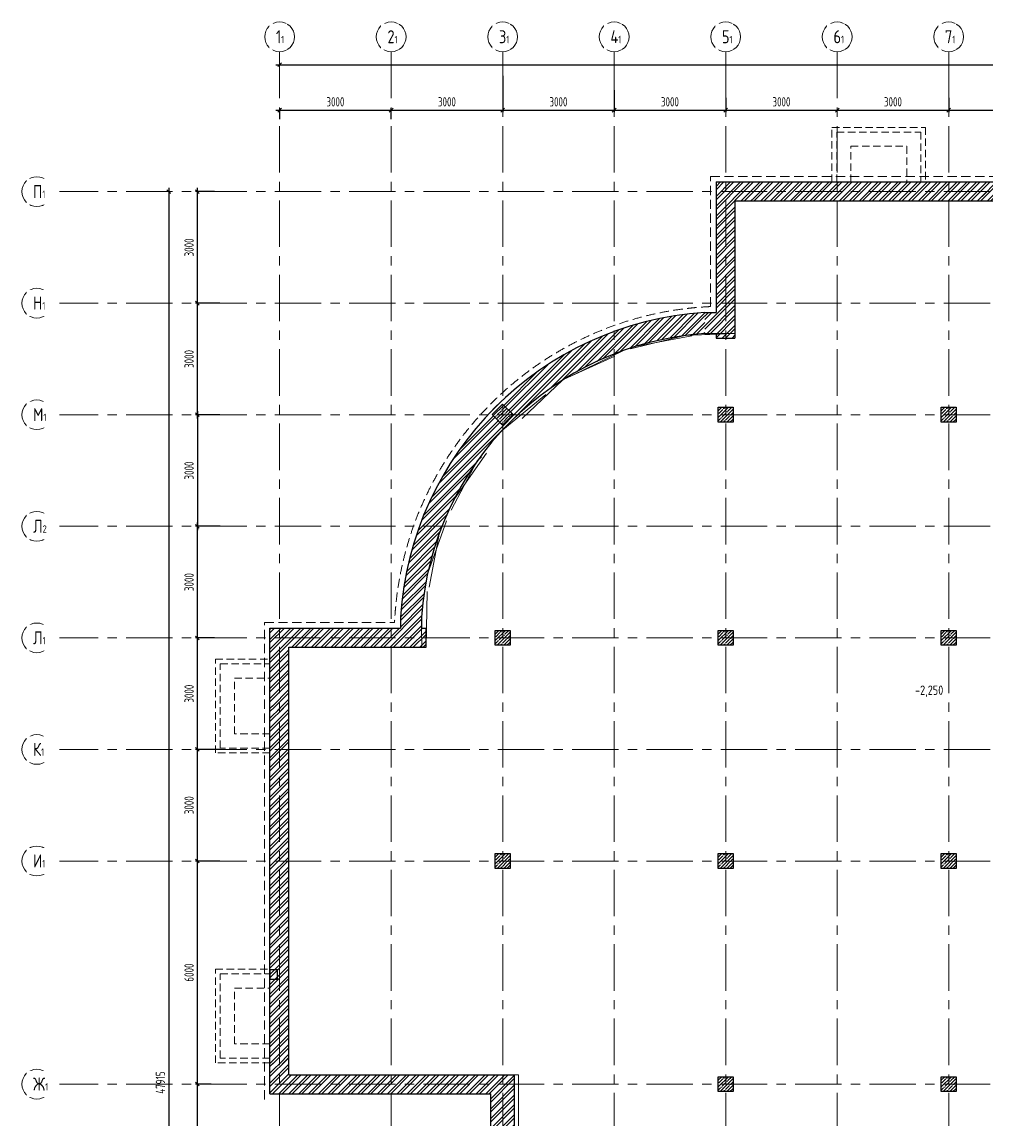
# Model space of a CAD drawing. Header units: millimetres. Extents: x -8428662 to 9409114, y 0 to 249028.
# Drawn here: x -706229 to -680263, y 105635 to 135163 of the extents above; entities that cross this region are included whole.
import ezdxf
from ezdxf import colors
from ezdxf.entities.mleader import LeaderData, LeaderLine
from ezdxf.math import Vec2, Vec3

# ---------------------------------------------------------------- set-up
doc = ezdxf.new("R2010")
doc.units = ezdxf.units.MM
doc.header["$MEASUREMENT"] = 0
for name, pattern in [('ADSK_Скрыто', [6, 3, -3]), ('ADSK_Штриховая_ш2 п1', [3, 2, -1]), ('CENTER', [2, 1.25, -0.25, 0.25, -0.25]), ('TRATTEGGIATA', [0.75, 0.5, -0.25])]:
    doc.linetypes.add(name, pattern=pattern)
doc.layers.get('0').update_dxf_attribs({"color": 250, "lineweight": 9})
for name, color, linetype, lineweight in [('_Скрыто_', 7, 'ADSK_Скрыто', 9), ('АР_Колонны', 250, 'Continuous', 30), ('АР_Колонны Штрих', 250, 'Continuous', 5), ('АР_МосжилНии_Стены', 127, 'Continuous', 30), ('АР_Оси', 195, 'Continuous', 9), ('АР_Оси размеры', 164, 'Continuous', 9), ('АР_Отметки', 250, 'Continuous', 15), ('АР_Штриховка кирпич', 250, 'Continuous', 9)]:
    doc.layers.add(name, color=color, linetype=linetype, lineweight=lineweight)
doc.styles.add('ISOCPEUR', font='isocpeur.ttf', dxfattribs={"width": 0.7})
doc.styles.add('ГОСТ 2.304', font='isocpeur.ttf', dxfattribs={"width": 0.7})
doc.dimstyles.new('СПДС', dxfattribs={"dimscale": 100, "dimtxt": 2.5, "dimasz": 2.5, "dimexe": 1.5, "dimexo": 0, "dimgap": 1, "dimtad": 1, "dimdec": 0, "dimrnd": 1, "dimtxsty": 'ГОСТ 2.304', "dimblk": 'OBLIQUE', "dimcen": 2.5, "dimdle": 1.5, "dimadec": 0, "dimazin": 2, "dimtfac": 0.75, "dimtdec": 0, "dimtmove": 1, "dimatfit": 3, "dimfxl": 1, "dimtolj": 1, "dimarcsym": 1})
pattern_1 = [(45, (-361412.65, 0), (-132.58252, 132.58252), []), (45, (-361324.27, 0), (-132.58252, 132.58252), [])]
pattern_2 = [(45, (-346123.39, 0), (-132.58252, 132.58252), []), (45, (-346035, 0), (-132.58252, 132.58252), [])]

# ---------------------------------------------------------------- blocks, each defined once
blk = doc.blocks.new('_Oblique')
at = {"color": 0, "linetype": 'ByBlock', "lineweight": -2}
blk.add_line((-0.5, -0.5), (0.5, 0.5), dxfattribs=at)
blk = doc.blocks.new('*D493')
at = {"layer": 'АР_Оси размеры', "color": 0, "lineweight": -2, "ltscale": 100, "transparency": 16777216}
for p, q in [((-701135, 106601), (-701558, 106601)), ((-701508, 103501), (-701508, 106701)), ((-700995, 103601), (-701558, 103601))]:
    blk.add_line(p, q, dxfattribs=at)
at = {"layer": 'АР_Оси размеры', "color": 0, "lineweight": -2, "ltscale": 100, "transparency": 16777216, "xscale": 100, "yscale": 100, "zscale": 100}
for p, rotation in [((-701508, 106601), 90), ((-701508, 103601), 270)]:
    blk.add_blockref('_Oblique', p, dxfattribs=dict(at, rotation=rotation))
at = {"layer": 'АР_Оси размеры', "color": 0, "ltscale": 100, "transparency": 16777216, "insert": (-701733, 105101), "char_height": 250, "attachment_point": 5, "rotation": 90, "style": 'ГОСТ 2.304'}
blk.add_mtext('\\A1;3000', dxfattribs=at)
blk = doc.blocks.new('*D494')
at = {"layer": 'АР_Оси размеры', "color": 0, "lineweight": -2, "ltscale": 100, "transparency": 16777216}
for p, q in [((-700904, 112601), (-701558, 112601)), ((-701508, 106501), (-701508, 112701)), ((-701135, 106601), (-701558, 106601))]:
    blk.add_line(p, q, dxfattribs=at)
at = {"layer": 'АР_Оси размеры', "color": 0, "lineweight": -2, "ltscale": 100, "transparency": 16777216, "xscale": 100, "yscale": 100, "zscale": 100}
for p, rotation in [((-701508, 112601), 90), ((-701508, 106601), 270)]:
    blk.add_blockref('_Oblique', p, dxfattribs=dict(at, rotation=rotation))
at = {"layer": 'АР_Оси размеры', "color": 0, "ltscale": 100, "transparency": 16777216, "insert": (-701733, 109601), "char_height": 250, "attachment_point": 5, "rotation": 90, "style": 'ГОСТ 2.304'}
blk.add_mtext('\\A1;6000', dxfattribs=at)
blk = doc.blocks.new('*D495')
at = {"layer": 'АР_Оси размеры', "color": 0, "lineweight": -2, "ltscale": 100, "transparency": 16777216}
for p, q in [((-701047, 115601), (-701558, 115601)), ((-701508, 112501), (-701508, 115701)), ((-700904, 112601), (-701558, 112601))]:
    blk.add_line(p, q, dxfattribs=at)
at = {"layer": 'АР_Оси размеры', "color": 0, "lineweight": -2, "ltscale": 100, "transparency": 16777216, "xscale": 100, "yscale": 100, "zscale": 100}
for p, rotation in [((-701508, 115601), 90), ((-701508, 112601), 270)]:
    blk.add_blockref('_Oblique', p, dxfattribs=dict(at, rotation=rotation))
at = {"layer": 'АР_Оси размеры', "color": 0, "ltscale": 100, "transparency": 16777216, "insert": (-701733, 114101), "char_height": 250, "attachment_point": 5, "rotation": 90, "style": 'ГОСТ 2.304'}
blk.add_mtext('\\A1;3000', dxfattribs=at)
blk = doc.blocks.new('*D496')
at = {"layer": 'АР_Оси размеры', "color": 0, "lineweight": -2, "ltscale": 100, "transparency": 16777216}
for p, q in [((-701047, 118601), (-701558, 118601)), ((-701508, 115501), (-701508, 118701)), ((-700904, 115601), (-701558, 115601))]:
    blk.add_line(p, q, dxfattribs=at)
at = {"layer": 'АР_Оси размеры', "color": 0, "lineweight": -2, "ltscale": 100, "transparency": 16777216, "xscale": 100, "yscale": 100, "zscale": 100}
for p, rotation in [((-701508, 118601), 90), ((-701508, 115601), 270)]:
    blk.add_blockref('_Oblique', p, dxfattribs=dict(at, rotation=rotation))
at = {"layer": 'АР_Оси размеры', "color": 0, "ltscale": 100, "transparency": 16777216, "insert": (-701733, 117101), "char_height": 250, "attachment_point": 5, "rotation": 90, "style": 'ГОСТ 2.304'}
blk.add_mtext('\\A1;3000', dxfattribs=at)
blk = doc.blocks.new('*D497')
at = {"layer": 'АР_Оси размеры', "color": 0, "lineweight": -2, "ltscale": 100, "transparency": 16777216}
for p, q in [((-701508, 118501), (-701508, 121701)), ((-700899, 121601), (-701558, 121601)), ((-701047, 118601), (-701558, 118601))]:
    blk.add_line(p, q, dxfattribs=at)
at = {"layer": 'АР_Оси размеры', "color": 0, "lineweight": -2, "ltscale": 100, "transparency": 16777216, "xscale": 100, "yscale": 100, "zscale": 100}
for p, rotation in [((-701508, 121601), 90), ((-701508, 118601), 270)]:
    blk.add_blockref('_Oblique', p, dxfattribs=dict(at, rotation=rotation))
at = {"layer": 'АР_Оси размеры', "color": 0, "ltscale": 100, "transparency": 16777216, "insert": (-701733, 120101), "char_height": 250, "attachment_point": 5, "rotation": 90, "style": 'ГОСТ 2.304'}
blk.add_mtext('\\A1;3000', dxfattribs=at)
blk = doc.blocks.new('*D498')
at = {"layer": 'АР_Оси размеры', "color": 0, "lineweight": -2, "ltscale": 100, "transparency": 16777216}
for p, q in [((-701047, 127601), (-701558, 127601)), ((-701508, 124501), (-701508, 127701)), ((-700904, 124601), (-701558, 124601))]:
    blk.add_line(p, q, dxfattribs=at)
at = {"layer": 'АР_Оси размеры', "color": 0, "lineweight": -2, "ltscale": 100, "transparency": 16777216, "xscale": 100, "yscale": 100, "zscale": 100}
for p, rotation in [((-701508, 127601), 90), ((-701508, 124601), 270)]:
    blk.add_blockref('_Oblique', p, dxfattribs=dict(at, rotation=rotation))
at = {"layer": 'АР_Оси размеры', "color": 0, "ltscale": 100, "transparency": 16777216, "insert": (-701733, 126101), "char_height": 250, "attachment_point": 5, "rotation": 90, "style": 'ГОСТ 2.304'}
blk.add_mtext('\\A1;3000', dxfattribs=at)
blk = doc.blocks.new('*D499')
at = {"layer": 'АР_Оси размеры', "color": 0, "lineweight": -2, "ltscale": 100, "transparency": 16777216}
for p, q in [((-701047, 130601), (-701558, 130601)), ((-701508, 127501), (-701508, 130701)), ((-700904, 127601), (-701558, 127601))]:
    blk.add_line(p, q, dxfattribs=at)
at = {"layer": 'АР_Оси размеры', "color": 0, "lineweight": -2, "ltscale": 100, "transparency": 16777216, "xscale": 100, "yscale": 100, "zscale": 100}
for p, rotation in [((-701508, 130601), 90), ((-701508, 127601), 270)]:
    blk.add_blockref('_Oblique', p, dxfattribs=dict(at, rotation=rotation))
at = {"layer": 'АР_Оси размеры', "color": 0, "ltscale": 100, "transparency": 16777216, "insert": (-701733, 129101), "char_height": 250, "attachment_point": 5, "rotation": 90, "style": 'ГОСТ 2.304'}
blk.add_mtext('\\A1;3000', dxfattribs=at)
blk = doc.blocks.new('*D502')
at = {"layer": 'АР_Оси размеры', "color": 0, "lineweight": -2, "ltscale": 100, "transparency": 16777216}
for p, q in [((-702285, 130601), (-702229, 130601)), ((-702279, 130701), (-702279, 82586)), ((-702285, 82686), (-702229, 82686))]:
    blk.add_line(p, q, dxfattribs=at)
at = {"layer": 'АР_Оси размеры', "color": 0, "lineweight": -2, "ltscale": 100, "transparency": 16777216, "xscale": 100, "yscale": 100, "zscale": 100}
for p, rotation in [((-702279, 130601), 90), ((-702279, 82686), 270)]:
    blk.add_blockref('_Oblique', p, dxfattribs=dict(at, rotation=rotation))
at = {"layer": 'АР_Оси размеры', "color": 0, "ltscale": 100, "transparency": 16777216, "insert": (-702504, 106643), "char_height": 250, "attachment_point": 5, "rotation": 90, "style": 'ГОСТ 2.304'}
blk.add_mtext('\\A1;47915', dxfattribs=at)
blk = doc.blocks.new('*D503')
at = {"layer": 'АР_Оси размеры', "color": 0, "lineweight": -2, "ltscale": 100, "transparency": 16777216}
for p, q in [((-701508, 124701), (-701508, 121501)), ((-700904, 124601), (-701558, 124601)), ((-700899, 121601), (-701558, 121601))]:
    blk.add_line(p, q, dxfattribs=at)
at = {"layer": 'АР_Оси размеры', "color": 0, "lineweight": -2, "ltscale": 100, "transparency": 16777216, "xscale": 100, "yscale": 100, "zscale": 100}
for p, rotation in [((-701508, 124601), 90), ((-701508, 121601), 270)]:
    blk.add_blockref('_Oblique', p, dxfattribs=dict(at, rotation=rotation))
at = {"layer": 'АР_Оси размеры', "color": 0, "ltscale": 100, "transparency": 16777216, "insert": (-701733, 123101), "char_height": 250, "attachment_point": 5, "rotation": 90, "style": 'ГОСТ 2.304'}
blk.add_mtext('\\A1;3000', dxfattribs=at)
blk = doc.blocks.new('*D517')
at = {"layer": 'АР_Оси размеры', "color": 0, "lineweight": -2, "ltscale": 100, "transparency": 16777216}
for p, q in [((-699395, 132791), (-696195, 132791)), ((-699295, 132547), (-699295, 132841)), ((-696295, 132547), (-696295, 132841))]:
    blk.add_line(p, q, dxfattribs=at)
at = {"layer": 'АР_Оси размеры', "color": 0, "lineweight": -2, "ltscale": 100, "transparency": 16777216, "xscale": 100, "yscale": 100, "zscale": 100, "rotation": 180}
blk.add_blockref('_Oblique', (-699295, 132791), dxfattribs=at)
at = {"layer": 'АР_Оси размеры', "color": 0, "lineweight": -2, "ltscale": 100, "transparency": 16777216, "xscale": 100, "yscale": 100, "zscale": 100}
blk.add_blockref('_Oblique', (-696295, 132791), dxfattribs=at)
at = {"layer": 'АР_Оси размеры', "color": 0, "ltscale": 100, "transparency": 16777216, "insert": (-697795, 133016), "char_height": 250, "attachment_point": 5, "style": 'ГОСТ 2.304'}
blk.add_mtext('\\A1;3000', dxfattribs=at)
blk = doc.blocks.new('*D518')
at = {"layer": 'АР_Оси размеры', "color": 0, "lineweight": -2, "ltscale": 100, "transparency": 16777216}
for p, q in [((-693295, 133711), (-693295, 132741)), ((-696395, 132791), (-693195, 132791)), ((-696295, 132547), (-696295, 132841))]:
    blk.add_line(p, q, dxfattribs=at)
at = {"layer": 'АР_Оси размеры', "color": 0, "lineweight": -2, "ltscale": 100, "transparency": 16777216, "xscale": 100, "yscale": 100, "zscale": 100, "rotation": 180}
blk.add_blockref('_Oblique', (-696295, 132791), dxfattribs=at)
at = {"layer": 'АР_Оси размеры', "color": 0, "lineweight": -2, "ltscale": 100, "transparency": 16777216, "xscale": 100, "yscale": 100, "zscale": 100}
blk.add_blockref('_Oblique', (-693295, 132791), dxfattribs=at)
at = {"layer": 'АР_Оси размеры', "color": 0, "ltscale": 100, "transparency": 16777216, "insert": (-694795, 133016), "char_height": 250, "attachment_point": 5, "style": 'ГОСТ 2.304'}
blk.add_mtext('\\A1;3000', dxfattribs=at)
blk = doc.blocks.new('*D519')
at = {"layer": 'АР_Оси размеры', "color": 0, "lineweight": -2, "ltscale": 100, "transparency": 16777216}
for p, q in [((-693295, 133711), (-693295, 132741)), ((-690295, 133329), (-690295, 132741)), ((-693395, 132791), (-690195, 132791))]:
    blk.add_line(p, q, dxfattribs=at)
at = {"layer": 'АР_Оси размеры', "color": 0, "lineweight": -2, "ltscale": 100, "transparency": 16777216, "xscale": 100, "yscale": 100, "zscale": 100, "rotation": 180}
blk.add_blockref('_Oblique', (-693295, 132791), dxfattribs=at)
at = {"layer": 'АР_Оси размеры', "color": 0, "lineweight": -2, "ltscale": 100, "transparency": 16777216, "xscale": 100, "yscale": 100, "zscale": 100}
blk.add_blockref('_Oblique', (-690295, 132791), dxfattribs=at)
at = {"layer": 'АР_Оси размеры', "color": 0, "ltscale": 100, "transparency": 16777216, "insert": (-691795, 133016), "char_height": 250, "attachment_point": 5, "style": 'ГОСТ 2.304'}
blk.add_mtext('\\A1;3000', dxfattribs=at)
blk = doc.blocks.new('*D520')
at = {"layer": 'АР_Оси размеры', "color": 0, "lineweight": -2, "ltscale": 100, "transparency": 16777216}
for p, q in [((-690295, 133329), (-690295, 132741)), ((-687295, 133123), (-687295, 132741)), ((-690395, 132791), (-687195, 132791))]:
    blk.add_line(p, q, dxfattribs=at)
at = {"layer": 'АР_Оси размеры', "color": 0, "lineweight": -2, "ltscale": 100, "transparency": 16777216, "xscale": 100, "yscale": 100, "zscale": 100, "rotation": 180}
blk.add_blockref('_Oblique', (-690295, 132791), dxfattribs=at)
at = {"layer": 'АР_Оси размеры', "color": 0, "lineweight": -2, "ltscale": 100, "transparency": 16777216, "xscale": 100, "yscale": 100, "zscale": 100}
blk.add_blockref('_Oblique', (-687295, 132791), dxfattribs=at)
at = {"layer": 'АР_Оси размеры', "color": 0, "ltscale": 100, "transparency": 16777216, "insert": (-688795, 133016), "char_height": 250, "attachment_point": 5, "style": 'ГОСТ 2.304'}
blk.add_mtext('\\A1;3000', dxfattribs=at)
blk = doc.blocks.new('*D521')
at = {"layer": 'АР_Оси размеры', "color": 0, "lineweight": -2, "ltscale": 100, "transparency": 16777216}
for p, q in [((-687295, 133123), (-687295, 132741)), ((-687395, 132791), (-684195, 132791))]:
    blk.add_line(p, q, dxfattribs=at)
at = {"layer": 'АР_Оси размеры', "color": 0, "lineweight": -2, "ltscale": 100, "transparency": 16777216, "xscale": 100, "yscale": 100, "zscale": 100, "rotation": 180}
blk.add_blockref('_Oblique', (-687295, 132791), dxfattribs=at)
at = {"layer": 'АР_Оси размеры', "color": 0, "lineweight": -2, "ltscale": 100, "transparency": 16777216, "xscale": 100, "yscale": 100, "zscale": 100}
blk.add_blockref('_Oblique', (-684295, 132791), dxfattribs=at)
at = {"layer": 'АР_Оси размеры', "color": 0, "ltscale": 100, "transparency": 16777216, "insert": (-685795, 133016), "char_height": 250, "attachment_point": 5, "style": 'ГОСТ 2.304'}
blk.add_mtext('\\A1;3000', dxfattribs=at)
blk = doc.blocks.new('*D522')
at = {"layer": 'АР_Оси размеры', "color": 0, "lineweight": -2, "ltscale": 100, "transparency": 16777216}
for p, q in [((-681295, 133123), (-681295, 132741)), ((-684395, 132791), (-681195, 132791))]:
    blk.add_line(p, q, dxfattribs=at)
at = {"layer": 'АР_Оси размеры', "color": 0, "lineweight": -2, "ltscale": 100, "transparency": 16777216, "xscale": 100, "yscale": 100, "zscale": 100, "rotation": 180}
blk.add_blockref('_Oblique', (-684295, 132791), dxfattribs=at)
at = {"layer": 'АР_Оси размеры', "color": 0, "lineweight": -2, "ltscale": 100, "transparency": 16777216, "xscale": 100, "yscale": 100, "zscale": 100}
blk.add_blockref('_Oblique', (-681295, 132791), dxfattribs=at)
at = {"layer": 'АР_Оси размеры', "color": 0, "ltscale": 100, "transparency": 16777216, "insert": (-682795, 133016), "char_height": 250, "attachment_point": 5, "style": 'ГОСТ 2.304'}
blk.add_mtext('\\A1;3000', dxfattribs=at)
blk = doc.blocks.new('*D523')
at = {"layer": 'АР_Оси размеры', "color": 0, "lineweight": -2, "ltscale": 100, "transparency": 16777216}
for p, q in [((-681295, 133123), (-681295, 132741)), ((-678295, 133117), (-678295, 132741)), ((-681395, 132791), (-678195, 132791))]:
    blk.add_line(p, q, dxfattribs=at)
at = {"layer": 'АР_Оси размеры', "color": 0, "lineweight": -2, "ltscale": 100, "transparency": 16777216, "xscale": 100, "yscale": 100, "zscale": 100, "rotation": 180}
blk.add_blockref('_Oblique', (-681295, 132791), dxfattribs=at)
at = {"layer": 'АР_Оси размеры', "color": 0, "lineweight": -2, "ltscale": 100, "transparency": 16777216, "xscale": 100, "yscale": 100, "zscale": 100}
blk.add_blockref('_Oblique', (-678295, 132791), dxfattribs=at)
at = {"layer": 'АР_Оси размеры', "color": 0, "ltscale": 100, "transparency": 16777216, "insert": (-679795, 133016), "char_height": 250, "attachment_point": 5, "style": 'ГОСТ 2.304'}
blk.add_mtext('\\A1;3000', dxfattribs=at)
blk = doc.blocks.new('*D536')
at = {"layer": 'АР_Оси размеры', "color": 0, "lineweight": -2, "ltscale": 100, "transparency": 16777216}
blk.add_line((-699395, 134013), (-635685, 134013), dxfattribs=at)
at = {"layer": 'АР_Оси размеры', "color": 0, "lineweight": -2, "ltscale": 100, "transparency": 16777216, "xscale": 100, "yscale": 100, "zscale": 100, "rotation": 180}
blk.add_blockref('_Oblique', (-699295, 134013), dxfattribs=at)
at = {"layer": 'АР_Оси размеры', "color": 0, "lineweight": -2, "ltscale": 100, "transparency": 16777216, "xscale": 100, "yscale": 100, "zscale": 100}
blk.add_blockref('_Oblique', (-635785, 134013), dxfattribs=at)
at = {"layer": 'АР_Оси размеры', "color": 0, "ltscale": 100, "transparency": 16777216, "insert": (-667540, 134238), "char_height": 250, "attachment_point": 5, "style": 'ГОСТ 2.304'}
blk.add_mtext('\\A1;63510', dxfattribs=at)
blk = doc.blocks.new('_DotSmall')
at = {"color": 0, "linetype": 'ByBlock', "const_width": 0.5}
blk.add_lwpolyline([(-0.0625, 0, 1), (0.0625, 0, 1)], format="xyb", close=True, dxfattribs=at)

msp = doc.modelspace()

# ---------------------------------------------------------------- hatches: boundary and pattern name
at = {"layer": 'АР_Колонны Штрих', "ltscale": 100}
h = msp.add_hatch(dxfattribs=at)
h.set_pattern_fill('ANSI35', color=256, scale=500)
h.set_pattern_definition([(45, (-1650665.29, 164482.94), (-88.388348, 88.388348), []), (45, (-1650576.9, 164482.94), (-88.388348, 88.388348), [156.25, -31.25, 0, -31.25])])
h.paths.add_polyline_path([(-693297.412, 124888.237), (-693580.255, 124605.394), (-693297.412, 124322.551), (-693014.569, 124605.394)])
h = msp.add_hatch(dxfattribs=at)
h.set_pattern_fill('ANSI35', color=256, scale=500)
h.set_pattern_definition([(45, (-1644547.56, 164672.16), (-88.388348, 88.388348), []), (45, (-1644459.17, 164672.16), (-88.388348, 88.388348), [156.25, -31.25, 0, -31.25])])
h.paths.add_polyline_path([(-687095.46, 124800.682), (-687495.46, 124800.682), (-687495.46, 124400.682), (-687095.46, 124400.682)])
h = msp.add_hatch(dxfattribs=at)
h.set_pattern_fill('ANSI35', color=256, scale=500)
h.set_pattern_definition([(45, (-1638547.56, 164672.16), (-88.388348, 88.388348), []), (45, (-1638459.17, 164672.16), (-88.388348, 88.388348), [156.25, -31.25, 0, -31.25])])
h.paths.add_polyline_path([(-681095.46, 124800.682), (-681495.46, 124800.682), (-681495.46, 124400.682), (-681095.46, 124400.682)])
h = msp.add_hatch(dxfattribs=at)
h.set_pattern_fill('ANSI35', color=256, scale=500)
h.set_pattern_definition([(45, (-1650547.56, 158672.16), (-88.388348, 88.388348), []), (45, (-1650459.17, 158672.16), (-88.388348, 88.388348), [156.25, -31.25, 0, -31.25])])
h.paths.add_polyline_path([(-693095.46, 118800.682), (-693495.46, 118800.682), (-693495.46, 118400.682), (-693095.46, 118400.682)])
h = msp.add_hatch(dxfattribs=at)
h.set_pattern_fill('ANSI35', color=256, scale=500)
h.set_pattern_definition([(45, (-1644547.56, 158672.16), (-88.388348, 88.388348), []), (45, (-1644459.17, 158672.16), (-88.388348, 88.388348), [156.25, -31.25, 0, -31.25])])
h.paths.add_polyline_path([(-687095.46, 118800.682), (-687495.46, 118800.682), (-687495.46, 118400.682), (-687095.46, 118400.682)])
h = msp.add_hatch(dxfattribs=at)
h.set_pattern_fill('ANSI35', color=256, scale=500)
h.set_pattern_definition([(45, (-1638547.56, 158672.16), (-88.388348, 88.388348), []), (45, (-1638459.17, 158672.16), (-88.388348, 88.388348), [156.25, -31.25, 0, -31.25])])
h.paths.add_polyline_path([(-681095.46, 118800.682), (-681495.46, 118800.682), (-681495.46, 118400.682), (-681095.46, 118400.682)])
h = msp.add_hatch(dxfattribs=at)
h.set_pattern_fill('ANSI35', color=256, scale=500)
h.set_pattern_definition([(45, (-1650547.56, 152672.16), (-88.388348, 88.388348), []), (45, (-1650459.17, 152672.16), (-88.388348, 88.388348), [156.25, -31.25, 0, -31.25])])
h.paths.add_polyline_path([(-693095.46, 112800.682), (-693495.46, 112800.682), (-693495.46, 112400.682), (-693095.46, 112400.682)])
h = msp.add_hatch(dxfattribs=at)
h.set_pattern_fill('ANSI35', color=256, scale=500)
h.set_pattern_definition([(45, (-1644547.56, 152672.16), (-88.388348, 88.388348), []), (45, (-1644459.17, 152672.16), (-88.388348, 88.388348), [156.25, -31.25, 0, -31.25])])
h.paths.add_polyline_path([(-687095.46, 112800.682), (-687495.46, 112800.682), (-687495.46, 112400.682), (-687095.46, 112400.682)])
h = msp.add_hatch(dxfattribs=at)
h.set_pattern_fill('ANSI35', color=256, scale=500)
h.set_pattern_definition([(45, (-1638547.56, 152672.16), (-88.388348, 88.388348), []), (45, (-1638459.17, 152672.16), (-88.388348, 88.388348), [156.25, -31.25, 0, -31.25])])
h.paths.add_polyline_path([(-681095.46, 112800.682), (-681495.46, 112800.682), (-681495.46, 112400.682), (-681095.46, 112400.682)])
h = msp.add_hatch(dxfattribs=at)
h.set_pattern_fill('ANSI35', color=256, scale=500)
h.set_pattern_definition([(45, (-1644547.56, 146672.16), (-88.388348, 88.388348), []), (45, (-1644459.17, 146672.16), (-88.388348, 88.388348), [156.25, -31.25, 0, -31.25])])
h.paths.add_polyline_path([(-687095.46, 106800.682), (-687495.46, 106800.682), (-687495.46, 106400.682), (-687095.46, 106400.682)])
h = msp.add_hatch(dxfattribs=at)
h.set_pattern_fill('ANSI35', color=256, scale=500)
h.set_pattern_definition([(45, (-1638547.56, 146672.16), (-88.388348, 88.388348), []), (45, (-1638459.17, 146672.16), (-88.388348, 88.388348), [156.25, -31.25, 0, -31.25])])
h.paths.add_polyline_path([(-681095.46, 106800.682), (-681495.46, 106800.682), (-681495.46, 106400.682), (-681095.46, 106400.682)])
at = {"layer": 'АР_Штриховка кирпич', "ltscale": 100}
h = msp.add_hatch(dxfattribs=at)
h.set_pattern_fill('ANSI32', color=256, scale=500)
h.set_pattern_definition(pattern_1)
h.paths.add_polyline_path([(-686540.46, 130860.682), (-687555.46, 130860.682), (-687555.46, 127350.905), (-687855.46, 127350.905), (-687855.46, 126783.983), (-687555.46, 126783.983), (-687555.46, 126660.682), (-687045.46, 126660.682), (-687045.46, 130350.682), (-686540.46, 130350.682)])
h = msp.add_hatch(dxfattribs=at)
h.set_pattern_fill('ANSI32', color=256, scale=500)
h.set_pattern_definition(pattern_1)
h.paths.add_polyline_path([(-680320.949, 130860.682), (-686557.628, 130860.682), (-686557.628, 130350.682), (-680275.207, 130350.682), (-680275.207, 130741.769), (-680320.949, 130741.769)])
h = msp.add_hatch(dxfattribs=at)
h.set_pattern_fill('ANSI32', color=256, scale=500)
h.set_pattern_definition(pattern_1)
h.paths.add_polyline_path([(-678035.46, 130860.682), (-678035.46, 130339.606), (-678035.46, 128121.475), (-678545.46, 128121.475), (-678545.46, 130350.682), (-680393.951, 130350.682), (-680393.951, 130860.682)])
h = msp.add_hatch(dxfattribs=at)
h.set_pattern_fill('ANSI32', color=256, scale=500)
h.set_pattern_definition(pattern_2)
h.paths.add_polyline_path([(-693295.46, 124324.503), (-693297.412, 124322.551), (-693575.543, 124600.682), (-693297.412, 124888.237), (-693014.569, 124605.394)], flags=16)
edge = h.paths.add_edge_path()
edge.add_line((-695355.46, 118860.682), (-695478.76, 118860.682))
edge.add_line((-695478.76, 118860.682), (-695478.76, 119160.682))
edge.add_arc((-687287.257, 118592.479), 8211.187, 93.9679649, 176.0320351, ccw=False)
edge.add_line((-687855.46, 126783.983), (-687855.46, 127350.905))
edge.add_arc((-687295.508, 118600.824), 8767.98, 93.6615893, 123.7450755)
edge.add_arc((-687295.46, 118600.682), 8768.124, 123.7448222, 152.8449572)
edge.add_arc((-687295.46, 118600.682), 8768.124, 152.8449572, 176.3381574)
edge.add_line((-696045.683, 119160.682), (-696045.683, 118860.682))
edge.add_line((-696045.683, 118860.682), (-699555.46, 118860.821))
edge.add_line((-699555.46, 118860.821), (-699555.46, 116760.017))
edge.add_line((-699555.46, 116760.017), (-699436.547, 116760.017))
edge.add_line((-699436.547, 116760.017), (-699436.547, 116644.081))
edge.add_line((-699436.547, 116644.081), (-699045.46, 116644.081))
edge.add_line((-699045.46, 116644.081), (-699045.46, 118350.682))
edge.add_line((-699045.46, 118350.682), (-695355.46, 118350.406))
edge.add_line((-695355.46, 118350.406), (-695355.46, 118860.682))
h = msp.add_hatch(dxfattribs=at)
h.set_pattern_fill('ANSI32', color=256, scale=500)
h.set_pattern_definition(pattern_2)
h.paths.add_polyline_path([(-699045.46, 116711.023), (-699436.547, 116711.023), (-699436.547, 116776.023), (-699555.46, 116776.023), (-699555.46, 107137.252), (-699045.46, 107137.252)])
h = msp.add_hatch(dxfattribs=at)
h.set_pattern_fill('ANSI32', color=256, scale=500)
h.set_pattern_definition(pattern_2)
h.paths.add_polyline_path([(-699045.46, 107275.682), (-699436.547, 107275.682), (-699436.547, 107340.682), (-699555.46, 107340.682), (-699555.46, 106340.682), (-693615.582, 106340.682), (-692975.582, 106850.682), (-699045.46, 106850.682)])
h = msp.add_hatch(dxfattribs=at)
h.set_pattern_fill('ANSI32', color=256, scale=500)
h.set_pattern_definition(pattern_2)
h.paths.add_polyline_path([(-693615.633, 102840.392), (-692975.53, 102840.392), (-692975.46, 106850.682), (-693615.582, 106340.682)])
h.paths.add_polyline_path([(-693615.49, 89148.636), (-692975.46, 89148.636), (-692975.533, 101675.392), (-693615.631, 101675.392)])
h.paths.add_polyline_path([(-692975.46, 87938.636), (-693615.484, 87938.636), (-693615.46, 83698.48), (-692975.46, 83698.48)])

# ---------------------------------------------------------------- linework, layer by layer
at = {"linetype": 'TRATTEGGIATA', "ltscale": 500}
for p, q in [((-687705.46, 127509.377), (-687705.46, 131010.683)), ((-687705.46, 131010.683), (-677887.637, 131010.682)), ((-699705.46, 106190.682), (-699705.46, 119010.683)), ((-699705.46, 119010.683), (-696204.155, 119010.683))]:
    msp.add_line(p, q, dxfattribs=at)
msp.add_arc((-687295.46, 118600.682), 8918.124, 92.635033, 177.3649661, dxfattribs=at)
at = {"layer": '_Скрыто_', "linetype": 'ADSK_Штриховая_ш2 п1', "ltscale": 100}
for points in [[(-684436.347, 130860.682), (-684436.347, 132329.081), (-681915.133, 132329.081), (-681915.133, 130860.682)], [(-684306.347, 130860.682), (-684306.347, 132199.081), (-682045.133, 132199.081), (-682045.133, 130860.682)], [(-683926.347, 130860.682), (-683926.347, 131819.081), (-682425.133, 131819.081), (-682425.133, 130860.682)], [(-699555.46, 115507.469), (-701023.859, 115507.469), (-701023.859, 118028.683), (-699555.46, 118028.683)], [(-699555.46, 115637.469), (-700893.859, 115637.469), (-700893.859, 117898.683), (-699555.46, 117898.683)], [(-699555.46, 116017.469), (-700513.859, 116017.469), (-700513.859, 117518.683), (-699555.46, 117518.683)], [(-699555.46, 107172.682), (-701023.859, 107172.682), (-701023.859, 109693.896), (-699555.46, 109693.896)], [(-699555.46, 107302.682), (-700893.859, 107302.682), (-700893.859, 109563.896), (-699555.46, 109563.896)], [(-699555.46, 107682.682), (-700513.859, 107682.682), (-700513.859, 109183.896), (-699555.46, 109183.896)]]:
    msp.add_lwpolyline(points, dxfattribs=at)
at = {"layer": '_Скрыто_', "lineweight": 13, "ltscale": 500}
for points in [[(-692975.582, 82685.682), (-692975.582, 106850.682), (-699045.46, 106850.682), (-699045.46, 118350.682), (-695355.46, 118350.682), (-695311.816, 120337.933), (-694594.132, 122343.594), (-693295.46, 124193.535), (-691639.854, 125558.142), (-689683.452, 126447.815), (-687855.46, 126783.983), (-687045.46, 126783.983), (-687045.46, 130350.682), (-678545.46, 130350.682)], [(-672295.425, 91935.682), (-681759.587, 91935.255), (-681669.655, 83230.611), (-686846.548, 83231.038), (-686615.399, 82685.682), (-692975.582, 82685.682), (-692975.582, 106850.682)]]:
    msp.add_lwpolyline(points, dxfattribs=at)
at = {"layer": '_Скрыто_', "color": 240, "lineweight": 13, "ltscale": 500, "true_color": 0xed1f24}
msp.add_lwpolyline([(-678545.46, 130350.682), (-687045.46, 130350.682), (-687045.46, 126786.032), (-688398.01, 126728.682), (-690058.493, 126323.742), (-691686.201, 125528.987), (-693977.903, 123357.253), (-694992.187, 121436.242), (-695478.76, 118860.682), (-695470.901, 118350.682), (-699045.46, 118350.682), (-699045.46, 106850.682), (-692865.582, 106850.682), (-692865.582, 82785.682)], dxfattribs=at)
at = {"layer": 'АР_Колонны', "ltscale": 100}
for points in [[(-693580.255, 124605.394), (-693297.412, 124888.237), (-693014.569, 124605.394), (-693297.412, 124322.551)], [(-687495.46, 124800.682), (-687095.46, 124800.682), (-687095.46, 124400.682), (-687495.46, 124400.682)], [(-681495.46, 124800.682), (-681095.46, 124800.682), (-681095.46, 124400.682), (-681495.46, 124400.682)], [(-693495.46, 118800.682), (-693095.46, 118800.682), (-693095.46, 118400.682), (-693495.46, 118400.682)], [(-687495.46, 118800.682), (-687095.46, 118800.682), (-687095.46, 118400.682), (-687495.46, 118400.682)], [(-681495.46, 118800.682), (-681095.46, 118800.682), (-681095.46, 118400.682), (-681495.46, 118400.682)], [(-693495.46, 112800.682), (-693095.46, 112800.682), (-693095.46, 112400.682), (-693495.46, 112400.682)], [(-687495.46, 112800.682), (-687095.46, 112800.682), (-687095.46, 112400.682), (-687495.46, 112400.682)], [(-681495.46, 112800.682), (-681095.46, 112800.682), (-681095.46, 112400.682), (-681495.46, 112400.682)], [(-687495.46, 106800.682), (-687095.46, 106800.682), (-687095.46, 106400.682), (-687495.46, 106400.682)], [(-681495.46, 106800.682), (-681095.46, 106800.682), (-681095.46, 106400.682), (-681495.46, 106400.682)]]:
    msp.add_lwpolyline(points, close=True, dxfattribs=at)
at = {"layer": 'АР_МосжилНии_Стены', "ltscale": 100}
for p, q in [((-687555.46, 130860.682), (-687555.46, 127350.905)), ((-687555.46, 130860.682), (-685022.588, 130860.682)), ((-685082.159, 130860.682), (-678875.417, 130860.682)), ((-687045.46, 130350.682), (-687045.46, 126660.682)), ((-687045.46, 130350.682), (-685087.588, 130350.682)), ((-685790.322, 130350.682), (-678940.417, 130350.682)), ((-687555.46, 126783.983), (-687555.46, 126660.682)), ((-687555.46, 126660.682), (-687045.46, 126660.682)), ((-699555.46, 116499.048), (-699555.46, 118860.682)), ((-699555.46, 118860.682), (-696045.683, 118860.682)), ((-695478.76, 118860.682), (-695355.46, 118860.682)), ((-695355.46, 118350.682), (-695355.46, 118860.682)), ((-699045.46, 116564.048), (-699045.46, 118350.682)), ((-699045.46, 118350.682), (-695355.46, 118350.682)), ((-699555.46, 107095.233), (-699555.46, 116776.023)), ((-699045.46, 107160.233), (-699045.46, 116711.023)), ((-699555.46, 106340.682), (-699555.46, 107340.682)), ((-699045.46, 106850.682), (-699045.46, 107275.682)), ((-699045.46, 106850.682), (-692975.582, 106850.682)), ((-692975.582, 102840.392), (-692975.582, 106850.682)), ((-699555.46, 106340.682), (-693615.582, 106340.682)), ((-693615.582, 102840.392), (-693615.582, 106340.682))]:
    msp.add_line(p, q, dxfattribs=at)
for points in [[(-687855.46, 127350.905), (-687555.46, 127350.905)], [(-687855.46, 126783.983), (-687555.46, 126783.983)], [(-696045.683, 119160.682), (-696045.683, 118860.682)], [(-695478.76, 119160.682), (-695478.76, 118860.682)]]:
    msp.add_lwpolyline(points, dxfattribs=at)
msp.add_lwpolyline([(-699355.906, 109420.723), (-699355.906, 109671.046), (-699555.46, 109671.046), (-699555.46, 109420.723)], close=True, dxfattribs=at)
for radius, start, end in [(8768.124, 93.6618426, 176.3381574), (8202.439, 93.9147644, 176.0852356)]:
    msp.add_arc((-687295.46, 118600.682), radius, start, end, dxfattribs=at)
at = {"layer": 'АР_Оси', "linetype": 'CENTER', "ltscale": 1000}
for p, q in [((-699295.46, 134363.151), (-699295.46, 78630.803)), ((-696295.46, 134363.151), (-696295.46, 78630.803)), ((-693295.46, 134363.151), (-693295.46, 78630.803)), ((-690295.46, 134363.151), (-690295.46, 78630.803)), ((-687295.46, 134363.151), (-687295.46, 78630.803)), ((-684295.46, 134363.151), (-684295.46, 78630.803)), ((-681295.46, 134363.151), (-681295.46, 78630.803)), ((-705429.154, 130600.682), (-622250.752, 130600.682)), ((-705429.154, 127600.682), (-622250.752, 127600.682)), ((-705429.154, 124600.682), (-622250.752, 124600.682)), ((-705429.154, 121600.682), (-622250.752, 121600.682)), ((-705429.154, 118600.682), (-622250.752, 118600.682)), ((-705429.154, 115600.682), (-622250.752, 115600.682)), ((-705429.154, 112600.682), (-622250.752, 112600.682)), ((-705429.154, 106600.682), (-622250.752, 106600.682))]:
    msp.add_line(p, q, dxfattribs=at)
at = {"layer": 'АР_Оси', "ltscale": 0.5}
for centre in [(-699295.46, 134763.151), (-696295.46, 134763.151), (-693295.46, 134763.151), (-690295.46, 134763.151), (-687295.46, 134763.151), (-684295.46, 134763.151), (-681295.46, 134763.151), (-705829.154, 130600.682), (-705829.154, 127600.682), (-705829.154, 124600.682), (-705829.154, 121600.682), (-705829.154, 118600.682), (-705829.154, 115600.682), (-705829.154, 112600.682), (-705829.154, 106600.682)]:
    msp.add_circle(centre, 400, dxfattribs=at)

# ---------------------------------------------------------------- dimensions: what is measured, and where the dimension line sits
at = {"layer": 'АР_Оси размеры', "ltscale": 100}
for base, p1, p2, picture, middle in [((-693295.46, 132790.784), (-696295.46, 132496.913), (-693295.46, 133760.562), '*D518', (-694795.46, 133015.784)), ((-690295.46, 132790.784), (-693295.46, 133760.562), (-690295.46, 133378.529), '*D519', (-691795.46, 133015.784)), ((-696295.46, 132790.784), (-699295.46, 132496.913), (-696295.46, 132496.913), '*D517', (-697795.46, 133015.784)), ((-687295.46, 132790.784), (-690295.46, 133378.529), (-687295.46, 133172.818), '*D520', (-688795.46, 133015.784)), ((-684295.46, 132790.784), (-687295.46, 133172.818), (-684295.46, 132790.784), '*D521', (-685795.46, 133015.784)), ((-681295.46, 132790.784), (-684295.46, 132790.784), (-681295.46, 133172.818), '*D522', (-682795.46, 133015.784)), ((-678295.46, 132790.784), (-681295.46, 133172.818), (-678295.46, 133167.069), '*D523', (-679795.46, 133015.784))]:
    dim = msp.add_linear_dim(base=base, p1=p1, p2=p2, dimstyle='СПДС', override={"dimasz": 1, "dimexe": 0.5, "dimexo": 0.5, "dimdle": 1}, dxfattribs=at)
    dim.commit()
    dim.dimension.update_dxf_attribs({"geometry": picture, "text_midpoint": middle})
for base, p1, p2, picture, middle in [((-702278.706, 82685.682), (-702334.516, 130600.682), (-702334.516, 82685.682), '*D502', (-702503.706, 106643.182)), ((-701508.144, 130600.682), (-700853.871, 127600.682), (-700996.875, 130600.682), '*D499', (-701733.144, 129100.682)), ((-701508.144, 127600.682), (-700853.871, 124600.682), (-700996.875, 127600.682), '*D498', (-701733.144, 126100.682)), ((-701508.144, 121600.682), (-700853.871, 124600.682), (-700848.704, 121600.682), '*D503', (-701733.144, 123100.682)), ((-701508.144, 121600.682), (-700996.875, 118600.682), (-700848.704, 121600.682), '*D497', (-701733.144, 120100.682)), ((-701508.144, 118600.682), (-700853.871, 115600.682), (-700996.875, 118600.682), '*D496', (-701733.144, 117100.682)), ((-701508.144, 115600.682), (-700853.871, 112600.682), (-700996.875, 115600.682), '*D495', (-701733.144, 114100.682)), ((-701508.144, 112600.682), (-701084.661, 106600.682), (-700853.871, 112600.682), '*D494', (-701733.144, 109600.682)), ((-701508.144, 106600.682), (-700945.169, 103600.682), (-701084.661, 106600.682), '*D493', (-701733.144, 105100.682))]:
    dim = msp.add_linear_dim(base=base, p1=p1, p2=p2, angle=90, dimstyle='СПДС', override={"dimasz": 1, "dimexe": 0.5, "dimexo": 0.5, "dimdle": 1}, dxfattribs=at)
    dim.commit()
    dim.dimension.update_dxf_attribs({"geometry": picture, "text_midpoint": middle})

# ---------------------------------------------------------------- leaders
at = {"layer": 'АР_Отметки'}
ml = msp.add_multileader_mtext('Standard', dxfattribs=at)
ml.set_content('{\\W0.8;-2,250}', color=256, style='ISOCPEUR')
ml.set_leader_properties(color=256, linetype='Continuous', lineweight=-1)
ml.set_arrow_properties(name='DOTSMALL')
ml.build(insert=Vec2(0, 0))
ml.multileader.update_dxf_attribs({"has_text_frame": 1, "text_left_attachment_type": 4, "text_right_attachment_type": 4, "dogleg_length": 100, "arrow_head_size": 180})
ctx = ml.context
ctx.base_point, ctx.char_height, ctx.arrow_head_size, ctx.landing_gap_size, ctx.plane_origin = Vec3(-682250.889, 116985.857, 0), 250, 180, 50, Vec3(-683297.353, 115928.763, 0)
ctx.left_attachment, ctx.right_attachment = 4, 4
notes = []
notes.append((ctx, [(0, (0, 0, 0), (0, 0), (1, 0), 1, [])]))
ctx.mtext.insert, ctx.mtext.width, ctx.mtext.defined_height, ctx.mtext.line_spacing_style, ctx.mtext.flow_direction = Vec3(-682200.889, 117319.19, 0), 769.98896, 343.888, 2, 5
for ctx, leaders in notes:
    for number, flags, end, landing, length, lines in leaders:
        leader = LeaderData()
        leader.index, (leader.has_last_leader_line, leader.has_dogleg_vector, leader.attachment_direction) = number, flags
        leader.last_leader_point, leader.dogleg_vector, leader.dogleg_length = Vec3(end), Vec3(landing), length
        for number, points, colour, breaks in lines:
            line = LeaderLine()
            line.index, line.vertices, line.color, line.breaks = number, Vec3.list(points), colors.encode_raw_color(colour), breaks
            leader.lines.append(line)
        ctx.leaders.append(leader)

# ---------------------------------------------------------------- next in the draw order: texts
at = {"layer": 'АР_Оси', "char_height": 350, "attachment_point": 1, "line_spacing_factor": 1.149209, "style": 'ГОСТ 2.304', "bg_fill": 2}
for s, insert, width in [('{\\W0.8;1\\H0.57143x;1}', (-699395.281, 134940.93), 123.86708), ('{\\W0.8;2\\H0.57143x;1}', (-696395.281, 134940.93), 123.86708), ('{\\W0.8;3\\H0.57143x;1}', (-693395.281, 134940.93), 123.86708), ('{\\W0.8;4\\H0.57143x;1}', (-690395.281, 134940.93), 123.86708), ('{\\W0.8;5\\H0.57143x;1}', (-687395.281, 134940.93), 123.86708), ('{\\W0.8;6\\H0.57143x;1}', (-684395.281, 134940.93), 123.86708), ('{\\W0.8;7\\H0.57143x;1}', (-681395.281, 134940.93), 123.86708), ('{\\W0.8;П\\H0.57143x;1}', (-705928.975, 130778.461), 528.82017), ('{\\W0.8;Н\\H0.57143x;1}', (-705928.975, 127778.461), 528.82017), ('{\\W0.8;М\\H0.57143x;1}', (-705928.975, 124778.461), 528.82017), ('{\\W0.8;Л\\H0.57143x;2}', (-705928.975, 121778.461), 528.82017), ('{\\W0.8;Л\\H0.57143x;1}', (-705928.975, 118778.461), 528.82017), ('{\\W0.8;К\\H0.57143x;1}', (-705928.975, 115778.461), 528.82017), ('{\\W0.8;И\\H0.57143x;1}', (-705928.975, 112778.461), 528.82017), ('{\\W0.8;Ж\\H0.57143x;1}', (-705928.975, 106778.461), 528.82017)]:
    msp.add_mtext(s, dxfattribs=dict(at, insert=insert, width=width))

# ---------------------------------------------------------------- next in the draw order: dimensions: what is measured, and where the dimension line sits
at = {"layer": 'АР_Оси размеры', "ltscale": 100}
dim = msp.add_linear_dim(base=(-635785.46, 134013.151), p1=(-699295.46, 134013.151), p2=(-635785.46, 134013.151), dimstyle='СПДС', override={"dimasz": 1, "dimexe": 0.5, "dimexo": 0.5, "dimdle": 1}, dxfattribs=at)
dim.commit()
dim.dimension.update_dxf_attribs({"geometry": '*D536', "text_midpoint": (-667540.46, 134238.151)})

doc.saveas('drawing.dxf')
